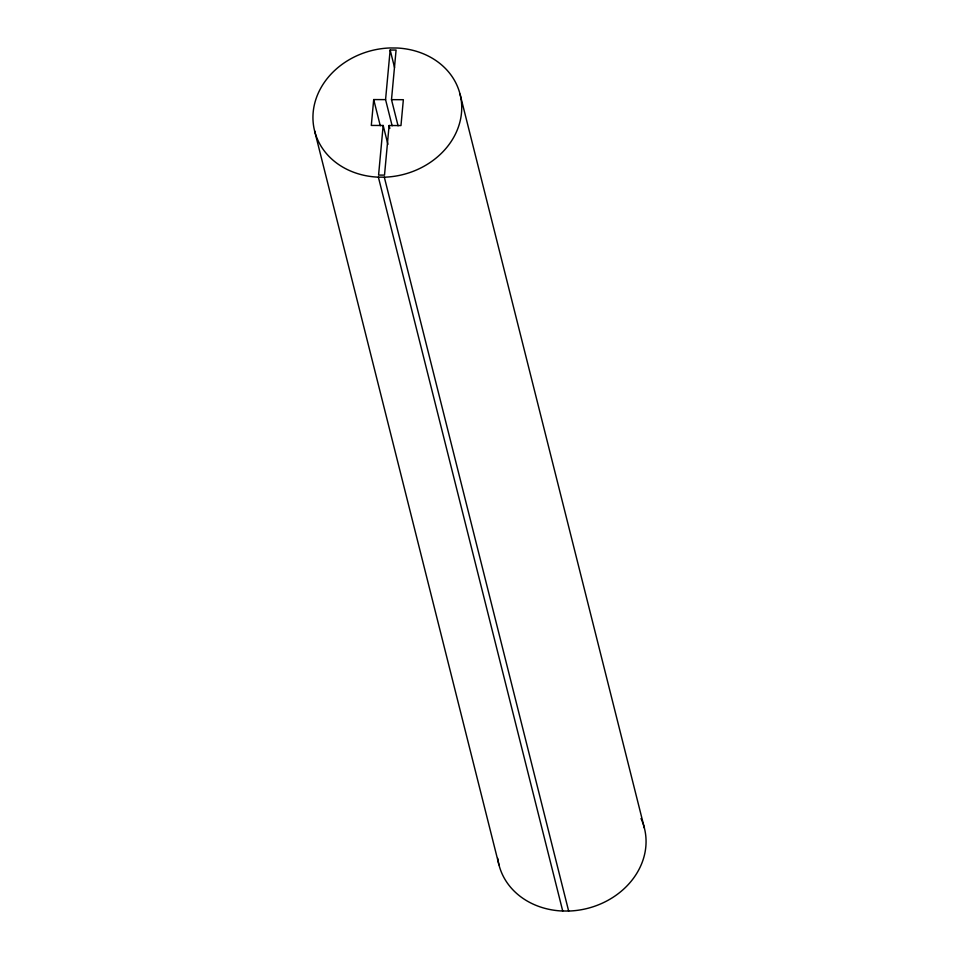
<?xml version="1.0" encoding="UTF-8"?>
<svg xmlns="http://www.w3.org/2000/svg" width="959" height="959" viewBox="0 0 959 959"><rect width="100%" height="100%" fill="white"/><g stroke="black" fill="none" stroke-linecap="round" stroke-linejoin="round"><path stroke-width="1.44" d="M392.135 125.785L385.566 99.628L373.698 99.568L371.301 125.437L383.168 125.485L387.916 144.377M383.168 125.485L378.577 175.089L384.511 175.113L389.102 125.509L400.97 125.569L403.355 99.7L391.5 99.652L396.079 50.048L390.157 50.024L385.566 99.628M384.319 177.187L385.015 177.163A75.006 63.953 -14.1 0 0 461.471 113.09A75.006 63.953 -14.1 0 0 397.41 48.022L389.654 47.974A75.006 63.953 -14.1 0 0 313.197 112.047A75.006 63.953 -14.1 0 0 377.259 177.103L384.319 177.187L568.651 911.05L569.346 911.026A75.006 63.953 -14.1 0 0 641.919 820.604M497.709 858.257A75.006 63.953 -14.1 0 0 561.59 910.978L568.651 911.05M460.044 94.162L644.376 828.025M390.157 50.024L394.533 67.454M391.5 99.652L398.069 125.809M389.102 125.509L389.833 128.422M373.698 99.568L380.267 125.725M378.385 177.163L562.729 911.026M314.624 130.975L498.956 864.838M641.02 818.554A75.006 63.953 -14.1 0 1 641.475 819.573"/></g></svg>
